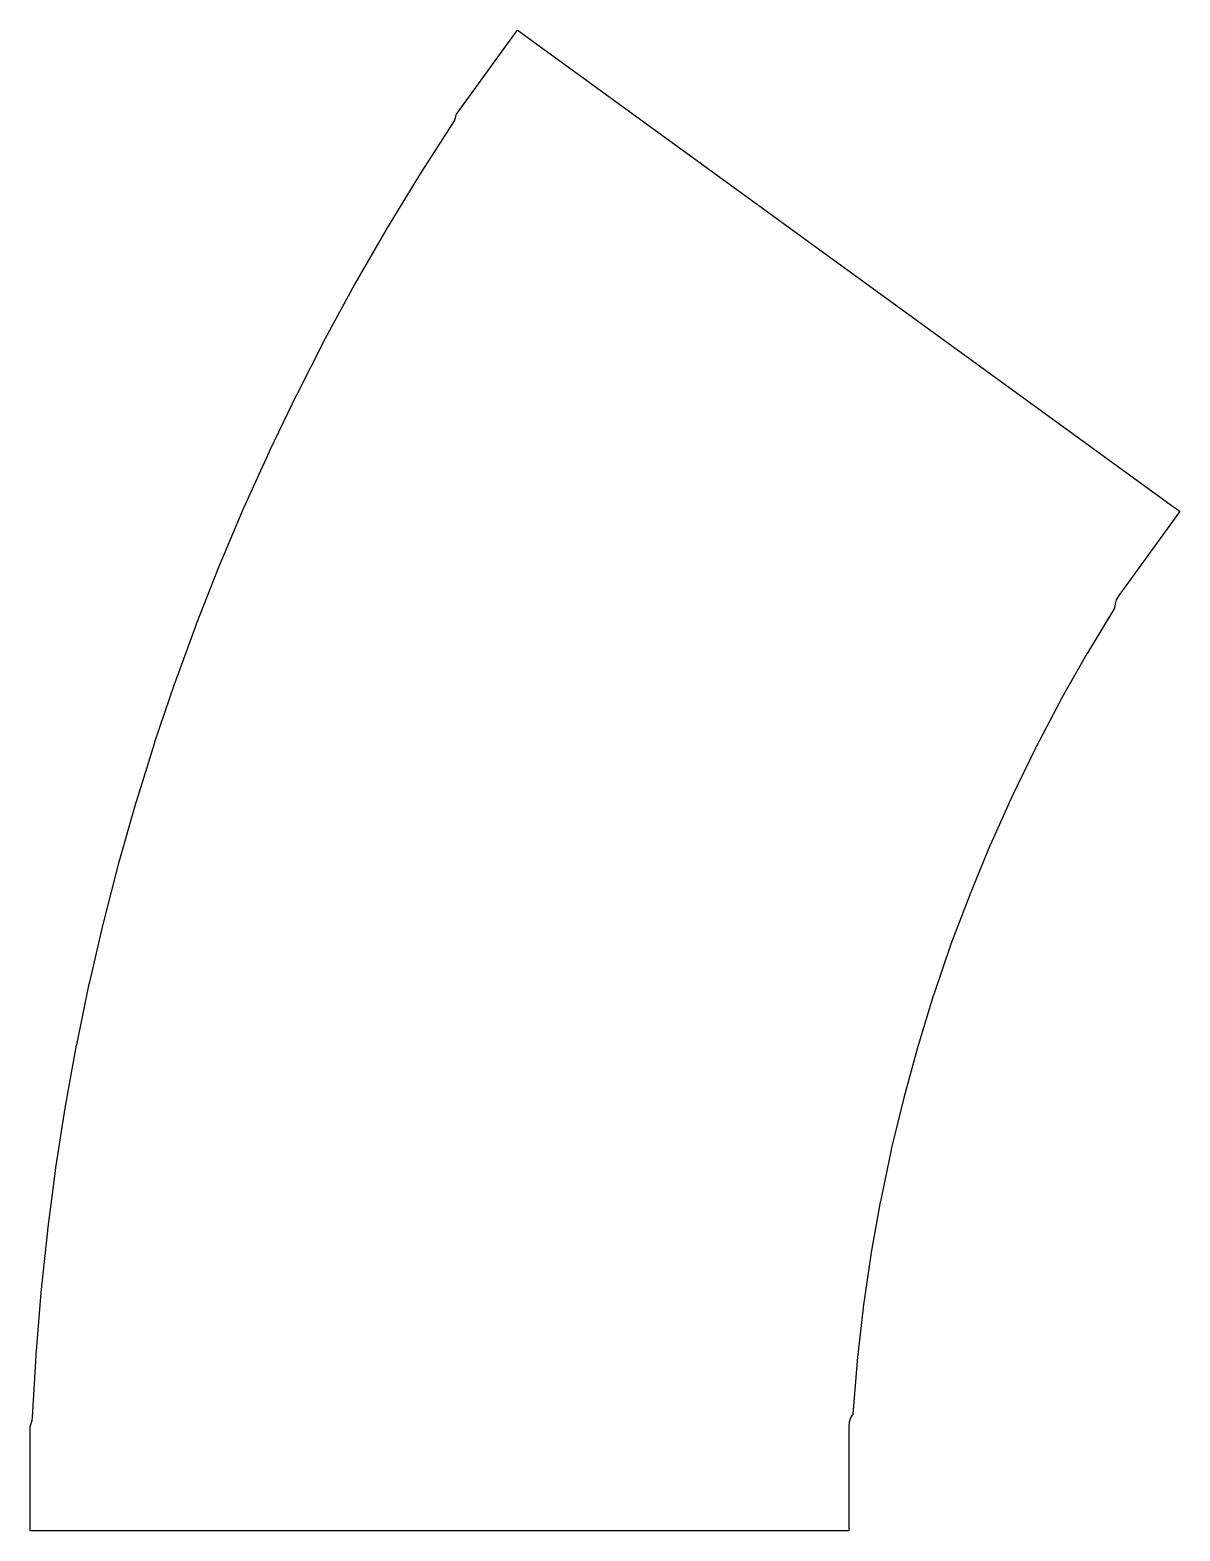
# Model space of a CAD drawing. Header units: millimetres. Extents: x 0 to 274, y 0 to 357.
import ezdxf

# ---------------------------------------------------------------- set-up
doc = ezdxf.new("R2010")
doc.units = ezdxf.units.MM
doc.layers.add('Mesh_cs003', color=7, linetype='CONTINUOUS')

msp = doc.modelspace()

# ---------------------------------------------------------------- linework, layer by layer
at = {"layer": 'Mesh_cs003'}
for p, q in [((116.024, 357.249, 0.1), (116.121, 357.383, 0.1)), ((116.121, 357.383, 0.1), (116.255, 357.286, 0.1)), ((101.55, 337.329, 0.1), (116.024, 357.249, 0.1)), ((116.255, 357.286, 0.1), (116.345, 357.221, 0.1)), ((116.345, 357.221, 0.1), (272.35, 243.876, 0.1)), ((101.069, 335.798, 0.1), (101.328, 336.493, 0.1)), ((101.328, 336.493, 0.1), (101.479, 337.214, 0.1)), ((101.479, 337.214, 0.1), (101.485, 337.239, 0.1)), ((101.485, 337.239, 0.1), (101.55, 337.329, 0.1)), ((92.7049, 322.701, 0.1), (100.699, 335.132, 0.1)), ((100.699, 335.132, 0.1), (100.711, 335.154, 0.1)), ((100.711, 335.154, 0.1), (101.069, 335.798, 0.1)), ((84.886, 309.869, 0.1), (92.5732, 322.491, 0.1)), ((92.5732, 322.491, 0.1), (92.6378, 322.597, 0.1)), ((92.6378, 322.597, 0.1), (92.7049, 322.701, 0.1)), ((77.4485, 296.954, 0.1), (84.824, 309.761, 0.1)), ((84.824, 309.761, 0.1), (84.886, 309.869, 0.1)), ((70.3298, 283.861, 0.1), (77.3892, 296.845, 0.1)), ((77.3892, 296.845, 0.1), (77.4485, 296.954, 0.1)), ((63.5907, 270.708, 0.1), (70.3298, 283.861, 0.1)), ((57.1194, 257.283, 0.1), (63.5341, 270.597, 0.1)), ((63.5341, 270.597, 0.1), (63.5907, 270.708, 0.1)), ((50.9279, 243.591, 0.1), (57.0143, 257.058, 0.1)), ((57.0143, 257.058, 0.1), (57.0655, 257.171, 0.1)), ((57.0655, 257.171, 0.1), (57.1194, 257.283, 0.1)), ((45.125, 229.864, 0.1), (50.8796, 243.476, 0.1)), ((50.8796, 243.476, 0.1), (50.9279, 243.591, 0.1)), ((272.35, 243.876, 0.1), (273.033, 243.38, 0.1)), ((273.033, 243.38, 0.1), (273.291, 243.193, 0.1)), ((273.291, 243.193, 0.1), (273.655, 242.928, 0.1)), ((273.782, 242.631, 0.1), (259.309, 222.71, 0.1)), ((273.655, 242.928, 0.1), (273.745, 242.862, 0.1)), ((273.745, 242.862, 0.1), (273.879, 242.765, 0.1)), ((273.879, 242.765, 0.1), (273.782, 242.631, 0.1)), ((39.6604, 215.999, 0.1), (45.0795, 229.748, 0.1)), ((45.0795, 229.748, 0.1), (45.125, 229.864, 0.1)), ((258.717, 221.703, 0.1), (258.405, 220.751, 0.1)), ((259.218, 222.569, 0.1), (258.717, 221.703, 0.1)), ((259.232, 222.601, 0.1), (259.218, 222.569, 0.1)), ((259.243, 222.621, 0.1), (259.232, 222.601, 0.1)), ((259.309, 222.71, 0.1), (259.243, 222.621, 0.1)), ((258.288, 219.711, 0.1), (251.734, 208.912, 0.1)), ((258.295, 219.757, 0.1), (258.288, 219.711, 0.1)), ((258.405, 220.751, 0.1), (258.295, 219.757, 0.1)), ((34.5371, 202.004, 0.1), (39.6177, 215.882, 0.1)), ((39.6177, 215.882, 0.1), (39.6604, 215.999, 0.1)), ((251.679, 208.821, 0.1), (245.46, 197.824, 0.1)), ((251.734, 208.912, 0.1), (251.679, 208.821, 0.1)), ((29.7585, 187.887, 0.1), (34.4973, 201.886, 0.1)), ((34.4973, 201.886, 0.1), (34.5371, 202.004, 0.1)), ((245.408, 197.732, 0.1), (239.532, 186.549, 0.1)), ((245.46, 197.824, 0.1), (245.408, 197.732, 0.1)), ((25.3272, 173.658, 0.1), (29.7215, 187.769, 0.1)), ((29.7215, 187.769, 0.1), (29.7585, 187.887, 0.1)), ((239.436, 186.359, 0.1), (233.908, 175, 0.1)), ((239.483, 186.455, 0.1), (239.436, 186.359, 0.1)), ((239.532, 186.549, 0.1), (239.483, 186.455, 0.1)), ((21.246, 159.325, 0.1), (25.2932, 173.539, 0.1)), ((25.2932, 173.539, 0.1), (25.3272, 173.658, 0.1)), ((233.908, 175, 0.1), (228.732, 163.476, 0.1)), ((228.688, 163.38, 0.1), (223.871, 151.701, 0.1)), ((228.732, 163.476, 0.1), (228.688, 163.38, 0.1)), ((17.5484, 145.016, 0.1), (21.246, 159.325, 0.1)), ((223.793, 151.504, 0.1), (219.337, 139.683, 0.1)), ((223.83, 151.603, 0.1), (223.793, 151.504, 0.1)), ((223.871, 151.701, 0.1), (223.83, 151.603, 0.1)), ((14.1434, 130.38, 0.1), (17.4892, 144.775, 0.1)), ((17.4892, 144.775, 0.1), (17.5173, 144.896, 0.1)), ((17.5173, 144.896, 0.1), (17.5484, 145.016, 0.1)), ((219.337, 139.683, 0.1), (215.249, 127.73, 0.1)), ((11.1263, 115.785, 0.1), (14.1183, 130.258, 0.1)), ((14.1183, 130.258, 0.1), (14.1434, 130.38, 0.1)), ((215.214, 127.629, 0.1), (211.496, 115.556, 0.1)), ((215.249, 127.73, 0.1), (215.214, 127.629, 0.1)), ((8.46782, 101.121, 0.1), (11.1042, 115.663, 0.1)), ((11.1042, 115.663, 0.1), (11.1263, 115.785, 0.1)), ((211.437, 115.352, 0.1), (208.093, 103.17, 0.1)), ((211.465, 115.454, 0.1), (211.437, 115.352, 0.1)), ((211.496, 115.556, 0.1), (211.465, 115.454, 0.1)), ((6.18868, 86.5188, 0.1), (8.46782, 101.121, 0.1)), ((208.093, 103.17, 0.1), (205.127, 90.8899, 0.1)), ((205.102, 90.7867, 0.1), (202.515, 78.4214, 0.1)), ((205.127, 90.8899, 0.1), (205.102, 90.7867, 0.1)), ((4.24895, 71.7425, 0.1), (6.16952, 86.3961, 0.1)), ((6.16952, 86.3961, 0.1), (6.18868, 86.5188, 0.1)), ((202.493, 78.3175, 0.1), (200.289, 65.8783, 0.1)), ((202.515, 78.4214, 0.1), (202.493, 78.3175, 0.1)), ((2.65885, 56.7995, 0.1), (4.2197, 71.4958, 0.1)), ((4.2197, 71.4958, 0.1), (4.23281, 71.6193, 0.1)), ((4.23281, 71.6193, 0.1), (4.24895, 71.7425, 0.1)), ((200.271, 65.7737, 0.1), (198.452, 53.2724, 0.1)), ((200.289, 65.8783, 0.1), (200.271, 65.7737, 0.1)), ((1.44859, 41.9456, 0.1), (2.64877, 56.6757, 0.1)), ((2.64877, 56.6757, 0.1), (2.65885, 56.7995, 0.1)), ((198.436, 53.1674, 0.1), (197.004, 40.616, 0.1)), ((198.452, 53.2724, 0.1), (198.436, 53.1674, 0.1)), ((0.601991, 27.0603, 0.1), (1.44154, 41.8216, 0.1)), ((1.44154, 41.8216, 0.1), (1.44859, 41.9456, 0.1)), ((196.983, 40.4047, 0.1), (195.933, 27.8076, 0.1)), ((196.992, 40.5105, 0.1), (196.983, 40.4047, 0.1)), ((197.004, 40.616, 0.1), (196.992, 40.5105, 0.1)), ((0, 24.9, 0.1), (0.306322, 25.5812, 0.1)), ((0.306322, 25.5812, 0.1), (0.309764, 25.5889, 0.1)), ((0.309764, 25.5889, 0.1), (0.510532, 26.3105, 0.1)), ((0.510532, 26.3105, 0.1), (0.601991, 27.0603, 0.1)), ((195.106, 25.9185, 0.1), (195, 24.9, 0.1)), ((195.107, 25.93, 0.1), (195.106, 25.9185, 0.1)), ((195.424, 26.9157, 0.1), (195.107, 25.93, 0.1)), ((195.933, 27.8076, 0.1), (195.424, 26.9157, 0.1)), ((0, 24.7889, 0.1), (0, 24.9, 0.1)), ((0, 0.165555, 0.1), (0, 24.7889, 0.1)), ((195, 24.9, 0.1), (195, 24.7889, 0.1)), ((195, 24.7889, 0.1), (195, 0.165555, 0.1)), ((0, 0, 0.1), (0, 0.165555, 0.1)), ((0.165555, 0, 0.1), (0, 0, 0.1)), ((0.276667, 0, 0.1), (0.165555, 0, 0.1)), ((193.11, 0, 0.1), (0.276667, 0, 0.1)), ((195, 0.165555, 0.1), (195, 0, 0.1)), ((193.955, 0, 0.1), (193.11, 0, 0.1)), ((194.273, 0, 0.1), (193.955, 0, 0.1)), ((194.723, 0, 0.1), (194.273, 0, 0.1)), ((194.834, 0, 0.1), (194.723, 0, 0.1)), ((195, 0, 0.1), (194.834, 0, 0.1))]:
    msp.add_line(p, q, dxfattribs=at)

doc.saveas('drawing.dxf')
